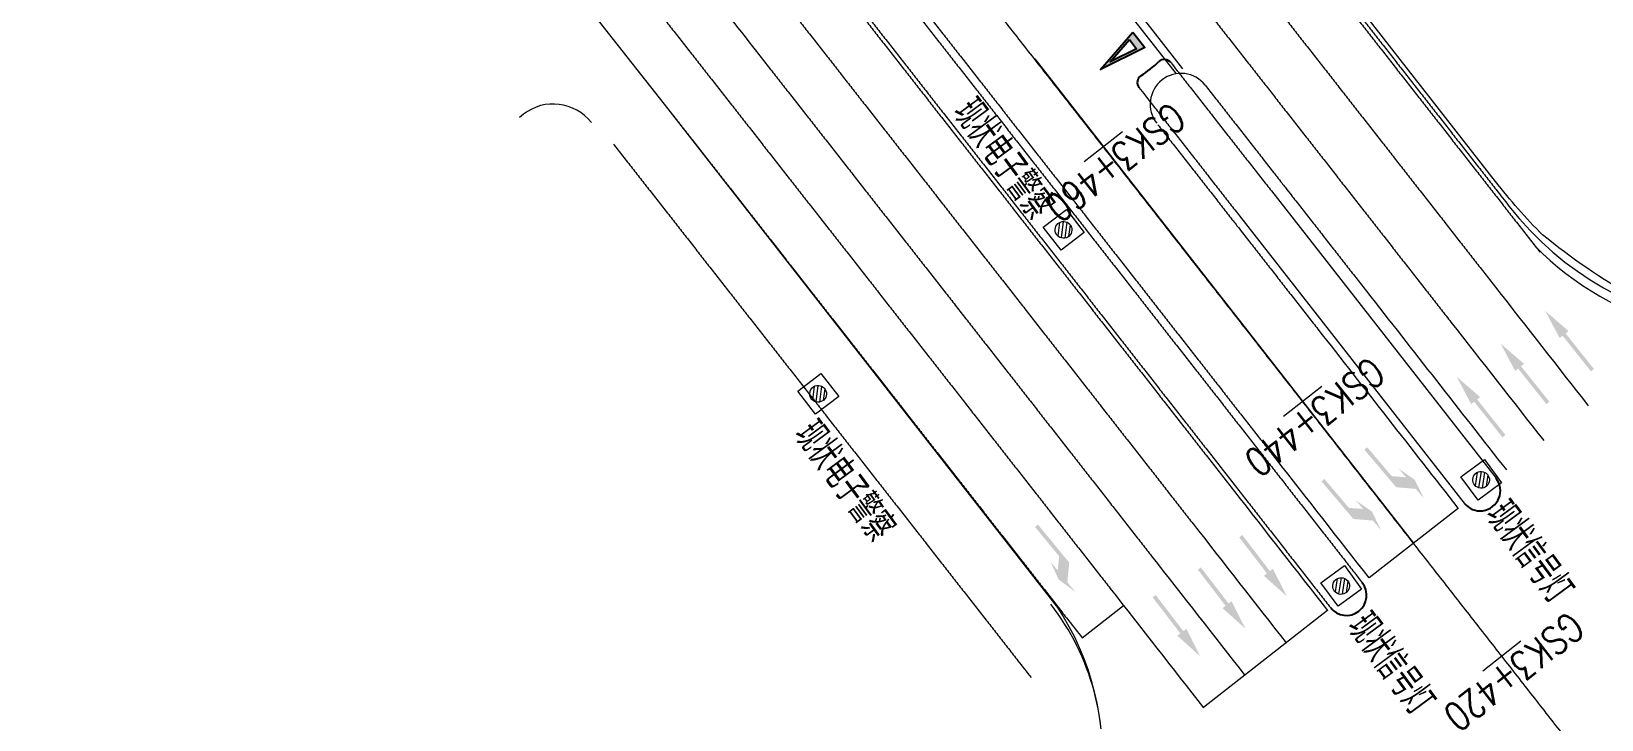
# Model space of a CAD drawing. Header units: millimetres. Extents: x 523446 to 528898, y 388189 to 392165.
# Drawn here: x 524399 to 524496.1, y 390396.5 to 390439 of the extents above; entities that cross this region are included whole.
import ezdxf
from ezdxf.enums import TextEntityAlignment as Align

# ---------------------------------------------------------------- set-up
doc = ezdxf.new("R2010")
doc.units = ezdxf.units.MM
for name, pattern in [('ACAD_ISO03W100', [30, 12, -18]), ('ACAD_ISO04W100', [30, 24, -3, 0, -3]), ('白色虚线3米', [6, 3, -3])]:
    doc.linetypes.add(name, pattern=pattern)
for name, color, linetype, lineweight in [('0-现状交通设施2018', 7, 'Continuous', 0), ('0-现状信号灯', 7, 'Continuous', 40), ('000-scy-车道标线(实)', 7, 'Continuous', 40), ('人行横道', 7, 'Continuous', 30)]:
    doc.layers.add(name, color=color, linetype=linetype, lineweight=lineweight)
for name, color, linetype in [('000-scy-护栏', 160, 'ACAD_ISO03W100'), ('000-scy-箭头', 7, 'Continuous'), ('000-scy-道路标线', 122, '白色虚线3米'), ('GSS-标注路线桩号', 7, 'Continuous'), ('MEDS道路平面中线-GSS', 7, 'Continuous'), ('侧分带与渠化岛', 3, 'Continuous'), ('车行道边线', 5, 'ACAD_ISO04W100')]:
    doc.layers.add(name, color=color, linetype=linetype)
doc.styles.add('HZTXT_S', font='TXT_S.shx', dxfattribs={"width": 0.75, "bigfont": 'HZTXT.shx'})
doc.styles.add('MEDS', font='TXT_S.SHX', dxfattribs={"width": 0.75, "bigfont": 'hztxt.shx'})

# ---------------------------------------------------------------- blocks, each defined once
blk = doc.blocks.new('减速让行线')
h = blk.add_hatch(color=4)
h.paths.add_polyline_path([(60, 0), (-60, 0), (0, -300)])
h.paths.add_polyline_path([(35.7, -45), (-35.7, -45), (0, -223.5)], flags=16)
at = {"color": 4}
for points in [[(60, 0), (-60, 0), (0, -300)], [(35.7, -45), (-35.7, -45), (0, -223.5)]]:
    blk.add_lwpolyline(points, close=True, dxfattribs=at)
blk = doc.blocks.new('7')
at = {"layer": '0-现状信号灯', "linetype": 'Continuous', "lineweight": 0, "ltscale": 0.005}
for p, q in [((525414.9, 388753.359), (525416.616, 388753.904)), ((525416.616, 388753.904), (525417.16, 388752.188)), ((525415.444, 388751.644), (525414.9, 388753.359)), ((525415.937, 388753.284), (525415.555, 388752.546)), ((525416.181, 388753.264), (525415.711, 388752.359)), ((525416.374, 388753.148), (525415.918, 388752.268)), ((525416.512, 388752.924), (525416.179, 388752.284)), ((525417.16, 388752.188), (525415.444, 388751.644))]:
    blk.add_line(p, q, dxfattribs=at)
blk.add_ellipse((525416.018, 388752.774), major_axis=(0.365, 0.365), ratio=1, start_param=3.156470216024712, end_param=9.439655523204298, dxfattribs=at)

msp = doc.modelspace()

# ---------------------------------------------------------------- hatches: boundary and pattern name
at = {"layer": '000-scy-箭头', "linetype": 'ByBlock', "lineweight": 0}
for points in [[(524494.077, 390420.489), (524493.894, 390420.343), (524495.645, 390418.142), (524495.461, 390417.996), (524493.71, 390420.197), (524493.527, 390420.051), (524492.634, 390421.737)], [(524491.321, 390418.462), (524491.137, 390418.316), (524492.888, 390416.116), (524492.705, 390415.97), (524490.954, 390418.17), (524490.77, 390418.025), (524489.878, 390419.711)], [(524488.606, 390416.407), (524488.422, 390416.261), (524490.173, 390414.06), (524489.99, 390413.914), (524488.239, 390416.115), (524488.055, 390415.969), (524487.163, 390417.655)], [(524484.563, 390411.287), (524485.134, 390410.131), (524484.628, 390410.727), (524483.417, 390410.826), (524481.446, 390413.15), (524481.625, 390413.301), (524483.141, 390411.514), (524484.022, 390411.442), (524483.567, 390411.978)], [(524481.913, 390409.325), (524482.483, 390408.169), (524481.978, 390408.765), (524480.767, 390408.864), (524478.796, 390411.188), (524478.975, 390411.339), (524480.491, 390409.552), (524481.372, 390409.48), (524480.917, 390410.016)], [(524462.537, 390405.12), (524463.572, 390404.352), (524463.076, 390404.956), (524463.194, 390406.166), (524461.259, 390408.519), (524461.078, 390408.37), (524462.566, 390406.56), (524462.48, 390405.68), (524462.034, 390406.223)], [(524475.233, 390405.354), (524475.419, 390405.496), (524473.708, 390407.728), (524473.894, 390407.871), (524475.605, 390405.639), (524475.791, 390405.781), (524476.653, 390404.079)], [(524472.673, 390403.351), (524472.859, 390403.494), (524471.148, 390405.726), (524471.334, 390405.869), (524473.045, 390403.636), (524473.231, 390403.779), (524474.093, 390402.077)], [(524469.879, 390401.64), (524470.065, 390401.782), (524468.354, 390404.014), (524468.54, 390404.157), (524470.251, 390401.925), (524470.437, 390402.067), (524471.298, 390400.365)]]:
    msp.add_hatch(color=4, dxfattribs=at).paths.add_polyline_path(points)

# ---------------------------------------------------------------- linework, layer by layer
at = {"layer": '000-scy-护栏', "linetype": 'ByBlock', "lineweight": 0, "ltscale": 0.2}
for points in [[(524376.323, 390512.886), (524438.145, 390434.52)], [(524438.145, 390434.52), (524462.52, 390403.306)]]:
    msp.add_lwpolyline(points, dxfattribs=at)
for points in [[(524503.764, 390421.061, -0.067788), (524498.102, 390422.562, -0.038016), (524492.471, 390426.429, -0.032173), (524489.563, 390429.741), (524474.532, 390448.99), (524461.266, 390472.418)], [(524462.006, 390404.05, -0.175982), (524465.186, 390393.145, -0.055574), (524464.554, 390389.882, 0.514284)]]:
    msp.add_lwpolyline(points, format="xyb", dxfattribs=at)
at = {"layer": '000-scy-车道标线(实)', "color": 4, "linetype": 'ByBlock', "lineweight": 0, "ltscale": 0.5}
for points in [[(524448.603, 390447.519, 0.000008), (524449.185, 390446.776, 0.000008), (524449.768, 390446.033, 0.000008), (524450.351, 390445.29, 0.000008), (524450.933, 390444.547, 0.000008), (524451.516, 390443.803, 0.000008), (524452.099, 390443.06, 0.000008), (524452.681, 390442.317, 0.000008), (524453.264, 390441.574, 0.000008), (524453.846, 390440.831, 0.000008), (524454.429, 390440.087, 0.000008), (524455.011, 390439.344, 0.000008), (524455.594, 390438.601, 0.000007), (524456.176, 390437.857, 0.000007), (524456.759, 390437.114, 0.000007), (524457.341, 390436.371, 0.000007), (524457.923, 390435.627, 0.000007), (524458.506, 390434.884, 0.000007), (524459.088, 390434.14, 0.000007), (524459.671, 390433.397, 0.000007), (524460.253, 390432.654, 0.000007), (524460.835, 390431.91, 0.000007), (524461.417, 390431.167, 0.000007), (524462, 390430.423, 0.000007), (524462.582, 390429.68, 0.000007), (524463.164, 390428.936, 0.000007), (524463.746, 390428.193, 0.000006), (524464.328, 390427.449, 0.000006), (524464.911, 390426.705, 0.000006), (524465.493, 390425.962, 0.000006), (524466.075, 390425.218, 0.000006), (524466.657, 390424.475, 0.000006), (524467.239, 390423.731, 0.000006), (524467.821, 390422.987, 0.000006), (524468.403, 390422.244, 0.000006), (524468.985, 390421.5, 0.000006), (524469.567, 390420.756, 0.000006), (524470.149, 390420.013, 0.000006), (524470.731, 390419.269, 0.000006), (524471.313, 390418.525, 0.000006), (524471.895, 390417.781, 0.000005), (524472.477, 390417.038, 0.000005), (524473.059, 390416.294, 0.000005), (524473.641, 390415.55, 0.000005), (524474.223, 390414.806, 0.000005), (524474.805, 390414.062, 0.000005), (524475.386, 390413.319, 0.000005), (524475.968, 390412.575, 0.000001), (524476.108, 390412.396, 0.000001)], [(524448.603, 390447.519, 0.000008), (524449.185, 390446.776, 0.000008), (524449.768, 390446.033, 0.000008), (524450.351, 390445.29, 0.000008), (524450.933, 390444.547, 0.000008), (524451.516, 390443.803, 0.000008), (524452.099, 390443.06, 0.000008), (524452.681, 390442.317, 0.000008), (524453.264, 390441.574, 0.000008), (524453.846, 390440.831, 0.000008), (524454.429, 390440.087, 0.000008), (524455.011, 390439.344, 0.000008), (524455.594, 390438.601, 0.000007), (524456.176, 390437.857, 0.000007), (524456.759, 390437.114, 0.000007), (524457.341, 390436.371, 0.000007), (524457.923, 390435.627, 0.000007), (524458.506, 390434.884, 0.000007), (524459.088, 390434.14, 0.000007), (524459.671, 390433.397, 0.000007), (524460.253, 390432.654, 0.000007), (524460.835, 390431.91, 0.000007), (524461.417, 390431.167, 0.000007), (524462, 390430.423, 0.000007), (524462.582, 390429.68, 0.000007), (524463.164, 390428.936, 0.000007), (524463.746, 390428.193, 0.000006), (524464.328, 390427.449, 0.000006), (524464.911, 390426.705, 0.000006), (524465.493, 390425.962, 0.000006), (524466.075, 390425.218, 0.000006), (524466.657, 390424.475, 0.000006), (524467.239, 390423.731, 0.000006), (524467.821, 390422.987, 0.000006), (524468.403, 390422.244, 0.000006), (524468.985, 390421.5, 0.000006), (524469.567, 390420.756, 0.000006), (524470.149, 390420.013, 0.000006), (524470.731, 390419.269, 0.000006), (524471.313, 390418.525, 0.000006), (524471.895, 390417.781, 0.000005), (524472.477, 390417.038, 0.000005), (524473.059, 390416.294, 0.000005), (524473.641, 390415.55, 0.000005), (524474.223, 390414.806, 0.000005), (524474.805, 390414.062, 0.000005), (524475.386, 390413.319, 0.000005), (524475.968, 390412.575, 0.000049), (524481.728, 390405.213)], [(524474.022, 390448.724, 0.000003), (524474.257, 390448.424, 0.000007), (524474.84, 390447.68, 0.000007), (524475.423, 390446.937, 0.000007), (524476.006, 390446.193, 0.000007), (524476.588, 390445.449, 0.000007), (524477.171, 390444.705, 0.000007), (524477.753, 390443.961, 0.000007), (524478.336, 390443.217, 0.000007), (524478.919, 390442.473, 0.000007), (524479.501, 390441.729, 0.000007), (524480.084, 390440.985, 0.000006), (524480.666, 390440.241, 0.000006), (524481.249, 390439.497, 0.000006), (524481.831, 390438.753, 0.000006), (524482.414, 390438.009, 0.000006), (524482.996, 390437.265, 0.000006), (524483.578, 390436.521, 0.000006), (524484.161, 390435.777, 0.000006), (524484.743, 390435.033, 0.000006), (524485.326, 390434.289, 0.000006), (524485.908, 390433.545, 0.000006), (524486.49, 390432.801, 0.000006), (524487.072, 390432.057, 0.000006), (524487.655, 390431.313, 0.000006), (524488.237, 390430.568, 0.000005), (524488.819, 390429.824, 0.000005), (524489.401, 390429.08, 0.000005), (524489.983, 390428.336, 0.000005), (524490.566, 390427.592, 0.000005), (524491.148, 390426.848, 0.000005), (524491.73, 390426.104, 0.000005), (524492.312, 390425.359)], [(524442.689, 390444.529, 0.000051), (524446.401, 390439.793, 0.000008), (524446.983, 390439.05, 0.000008), (524447.566, 390438.307, 0.000008), (524448.148, 390437.564, 0.000008), (524448.73, 390436.821, 0.000008), (524449.313, 390436.078, 0.000008), (524449.895, 390435.335, 0.000008), (524450.478, 390434.591, 0.000007), (524451.06, 390433.848, 0.000007), (524451.642, 390433.105, 0.000007), (524452.225, 390432.362, 0.000007), (524452.807, 390431.619, 0.000007), (524453.389, 390430.875, 0.000007), (524453.971, 390430.132, 0.000007), (524454.554, 390429.389, 0.000007), (524455.136, 390428.645, 0.000007), (524455.718, 390427.902, 0.000007), (524456.3, 390427.159, 0.000007), (524456.882, 390426.415, 0.000007), (524457.464, 390425.672, 0.000007), (524458.046, 390424.929, 0.000007), (524458.628, 390424.185, 0.000006), (524459.211, 390423.442, 0.000006), (524459.793, 390422.698, 0.000006), (524460.375, 390421.955, 0.000006), (524460.957, 390421.212, 0.000006), (524461.539, 390420.468, 0.000006), (524462.121, 390419.725, 0.000006), (524462.703, 390418.981, 0.000006), (524463.285, 390418.237, 0.000006), (524463.866, 390417.494, 0.000006), (524464.448, 390416.75, 0.000006), (524465.03, 390416.007, 0.000006), (524465.612, 390415.263, 0.000006), (524466.194, 390414.52, 0.000006), (524466.776, 390413.776, 0.000005), (524467.358, 390413.032, 0.000005), (524467.94, 390412.289, 0.000005), (524468.521, 390411.545, 0.000005), (524469.103, 390410.801, 0.000005), (524469.685, 390410.057, 0.000005), (524470.267, 390409.314, 0.000005), (524470.849, 390408.57, 0.000049), (524476.617, 390401.196)], [(524440.128, 390442.527, 0.000051), (524443.843, 390437.788, 0.000008), (524444.425, 390437.045, 0.000008), (524445.008, 390436.302, 0.000008), (524445.59, 390435.559, 0.000008), (524446.173, 390434.816, 0.000008), (524446.755, 390434.073, 0.000008), (524447.337, 390433.33, 0.000008), (524447.92, 390432.587, 0.000007), (524448.502, 390431.844, 0.000007), (524449.084, 390431.101, 0.000007), (524449.666, 390430.357, 0.000007), (524450.248, 390429.614, 0.000007), (524450.831, 390428.871, 0.000007), (524451.413, 390428.128, 0.000007), (524451.995, 390427.385, 0.000007), (524452.577, 390426.641, 0.000007), (524453.159, 390425.898, 0.000007), (524453.741, 390425.155, 0.000007), (524454.323, 390424.412, 0.000007), (524454.906, 390423.668, 0.000007), (524455.488, 390422.925, 0.000007), (524456.07, 390422.182, 0.000006), (524456.652, 390421.438, 0.000006), (524457.234, 390420.695, 0.000006), (524457.816, 390419.952, 0.000006), (524458.398, 390419.208, 0.000006), (524458.98, 390418.465, 0.000006), (524459.561, 390417.721, 0.000006), (524460.143, 390416.978, 0.000006), (524460.725, 390416.234, 0.000006), (524461.307, 390415.491, 0.000006), (524461.889, 390414.747, 0.000006), (524462.471, 390414.004, 0.000006), (524463.053, 390413.26, 0.000006), (524463.635, 390412.517, 0.000006), (524464.216, 390411.773, 0.000005), (524464.798, 390411.029, 0.000005), (524465.38, 390410.286, 0.000005), (524465.962, 390409.542, 0.000005), (524466.543, 390408.799, 0.000005), (524467.125, 390408.055, 0.000005), (524467.707, 390407.311, 0.000005), (524468.289, 390406.568, 0.000049), (524474.062, 390399.188)], [(524448.043, 390442.965, 0.000005), (524448.376, 390442.541, 0.000008), (524448.958, 390441.798, 0.000008), (524449.541, 390441.055, 0.000008), (524450.123, 390440.312, 0.000008), (524450.706, 390439.569, 0.000008), (524451.288, 390438.826, 0.000008), (524451.871, 390438.082, 0.000008), (524452.453, 390437.339, 0.000008), (524453.036, 390436.596, 0.000007), (524453.618, 390435.853, 0.000007), (524454.2, 390435.11, 0.000007), (524454.783, 390434.366, 0.000007), (524455.365, 390433.623, 0.000007), (524455.947, 390432.88, 0.000007), (524456.53, 390432.136, 0.000007), (524457.112, 390431.393, 0.000007), (524457.694, 390430.65, 0.000007), (524458.276, 390429.906, 0.000007), (524458.859, 390429.163, 0.000007), (524459.441, 390428.419, 0.000007), (524460.023, 390427.676, 0.000007), (524460.605, 390426.932, 0.000007), (524461.187, 390426.189, 0.000006), (524461.769, 390425.445, 0.000006), (524462.352, 390424.702, 0.000006), (524462.934, 390423.958, 0.000006), (524463.516, 390423.215, 0.000006), (524464.098, 390422.471, 0.000006), (524464.68, 390421.728, 0.000006), (524465.262, 390420.984, 0.000006), (524465.844, 390420.241, 0.000006), (524466.426, 390419.497, 0.000006), (524467.008, 390418.753, 0.000006), (524467.59, 390418.01, 0.000006), (524468.172, 390417.266, 0.000006), (524468.754, 390416.522, 0.000006), (524469.335, 390415.779, 0.000005), (524469.917, 390415.035, 0.000005), (524470.499, 390414.291, 0.000005), (524471.081, 390413.547, 0.000005), (524471.663, 390412.804, 0.000005), (524472.245, 390412.06, 0.000005), (524472.827, 390411.316, 0.000005), (524473.408, 390410.572, 0.000049), (524479.172, 390403.205)], [(524437.567, 390440.524, 0.000003), (524437.791, 390440.239, 0.000008), (524438.373, 390439.496, 0.000008), (524438.956, 390438.754, 0.000008), (524439.538, 390438.011, 0.000008), (524440.121, 390437.268, 0.000008), (524440.703, 390436.525)], [(524440.703, 390436.525, 0.000008), (524441.285, 390435.783, 0.000008), (524441.868, 390435.04, 0.000008), (524442.45, 390434.297, 0.000008), (524443.032, 390433.554, 0.000008), (524443.615, 390432.811, 0.000008), (524444.197, 390432.068, 0.000008), (524444.779, 390431.325, 0.000008), (524445.361, 390430.582, 0.000007), (524445.944, 390429.839, 0.000007), (524446.526, 390429.096, 0.000007), (524447.108, 390428.353, 0.000007), (524447.69, 390427.61, 0.000007), (524448.272, 390426.867, 0.000007), (524448.854, 390426.124, 0.000007), (524449.437, 390425.381, 0.000007), (524450.019, 390424.637, 0.000007), (524450.601, 390423.894, 0.000007), (524451.183, 390423.151, 0.000007), (524451.765, 390422.408, 0.000007), (524452.347, 390421.665, 0.000007), (524452.929, 390420.921, 0.000007), (524453.511, 390420.178, 0.000006), (524454.093, 390419.435, 0.000006), (524454.675, 390418.691, 0.000006), (524455.257, 390417.948, 0.000006), (524455.838, 390417.205, 0.000006), (524456.42, 390416.461, 0.000006), (524457.002, 390415.718, 0.000006), (524457.584, 390414.975, 0.000006), (524458.166, 390414.231, 0.000006), (524458.748, 390413.488, 0.000006), (524459.33, 390412.744, 0.000006), (524459.911, 390412.001, 0.000006), (524460.493, 390411.257, 0.000006), (524461.075, 390410.514, 0.000006), (524461.657, 390409.77, 0.000005), (524462.239, 390409.027, 0.000005), (524462.82, 390408.283, 0.000005), (524463.402, 390407.54, 0.000005), (524463.984, 390406.796, 0.000005), (524464.565, 390406.052, 0.000005), (524465.147, 390405.309, 0.000005), (524465.729, 390404.565, 0.000049), (524471.507, 390397.18)], [(524471.608, 390435.692), (524471.678, 390435.603, 0.000007), (524472.26, 390434.859, 0.000006), (524472.842, 390434.115, 0.000006), (524473.425, 390433.371, 0.000006), (524474.007, 390432.628, 0.000006), (524474.589, 390431.884, 0.000006), (524475.172, 390431.14, 0.000006), (524475.754, 390430.396, 0.000006), (524476.336, 390429.652, 0.000002), (524476.56, 390429.366)], [(524438.145, 390434.52, 0.000008), (524438.728, 390433.777, 0.000008), (524439.31, 390433.035, 0.000008), (524439.892, 390432.292, 0.000008), (524440.475, 390431.549, 0.000008), (524441.057, 390430.806, 0.000008), (524441.639, 390430.063, 0.000008), (524442.221, 390429.32, 0.000008), (524442.803, 390428.577, 0.000007), (524443.385, 390427.834, 0.000007), (524443.968, 390427.091, 0.000007), (524444.55, 390426.349, 0.000007), (524445.132, 390425.606, 0.000007), (524445.714, 390424.862, 0.000007), (524446.296, 390424.119, 0.000007), (524446.878, 390423.376, 0.000007), (524447.46, 390422.633, 0.000007), (524448.042, 390421.89, 0.000007), (524448.624, 390421.147, 0.000007), (524449.206, 390420.404, 0.000007), (524449.788, 390419.661, 0.000007), (524450.37, 390418.918, 0.000007), (524450.952, 390418.174, 0.000006), (524451.534, 390417.431, 0.000006), (524452.116, 390416.688, 0.000006), (524452.698, 390415.945, 0.000006), (524453.279, 390415.201, 0.000006), (524453.861, 390414.458, 0.000006), (524454.443, 390413.715, 0.000006), (524455.025, 390412.971, 0.000006), (524455.607, 390412.228, 0.000006), (524456.188, 390411.485, 0.000006), (524456.77, 390410.741, 0.000006), (524457.352, 390409.998, 0.000006), (524457.934, 390409.254, 0.000006), (524458.516, 390408.511, 0.000006), (524459.097, 390407.768, 0.000005), (524459.679, 390407.024, 0.000005), (524460.261, 390406.281, 0.000005), (524460.842, 390405.537, 0.000005), (524461.424, 390404.793, 0.000005), (524462.006, 390404.05, 0.000005), (524462.587, 390403.306, 0.000005), (524463.169, 390402.563, 0.000007), (524463.986, 390401.519)], [(524468.675, 390433.252, 0.000007), (524469.258, 390432.508, 0.000006), (524469.84, 390431.764, 0.000006), (524470.422, 390431.021, 0.000006), (524471.004, 390430.277, 0.000006), (524471.587, 390429.533, 0.000006), (524472.169, 390428.79, 0.000006), (524472.751, 390428.046, 0.000006), (524473.333, 390427.302, 0.000002), (524473.566, 390427.005)], [(524434.997, 390432.052, 0.000008), (524435.58, 390431.309, 0.000008), (524436.162, 390430.567, 0.000008), (524436.744, 390429.824, 0.000008), (524437.326, 390429.081, 0.000008), (524437.909, 390428.338, 0.000008), (524438.491, 390427.596, 0.000008), (524439.073, 390426.853, 0.000008), (524439.655, 390426.11, 0.000007), (524440.237, 390425.367, 0.000007), (524440.819, 390424.624, 0.000007), (524441.401, 390423.882, 0.000007), (524441.983, 390423.139, 0.000007), (524442.565, 390422.396, 0.000007), (524443.147, 390421.653, 0.000007), (524443.729, 390420.91, 0.000007), (524444.311, 390420.167, 0.000007), (524444.893, 390419.424, 0.000007), (524445.475, 390418.681, 0.000007), (524446.057, 390417.938, 0.000007), (524446.639, 390417.195, 0.000007), (524447.221, 390416.451, 0.000007), (524447.802, 390415.708, 0.000006), (524448.384, 390414.965, 0.000006), (524448.966, 390414.222, 0.000006), (524449.548, 390413.479, 0.000006), (524450.13, 390412.736, 0.000006), (524450.712, 390411.992, 0.000006), (524451.293, 390411.249, 0.000006), (524451.875, 390410.506, 0.000006), (524452.457, 390409.763, 0.000006), (524453.039, 390409.019, 0.000006), (524453.62, 390408.276, 0.000006), (524454.202, 390407.533, 0.000006), (524454.784, 390406.789, 0.000006), (524455.365, 390406.046, 0.000006), (524455.947, 390405.303, 0.000005), (524456.529, 390404.559, 0.000005), (524457.11, 390403.816, 0.000005), (524457.692, 390403.072, 0.000005), (524458.274, 390402.329, 0.000005), (524458.855, 390401.585, 0.000005), (524459.437, 390400.842, 0.000005), (524460.018, 390400.098, 0.000007), (524460.835, 390399.054, 0.000007)], [(524476.56, 390429.366, 0.000004), (524476.918, 390428.908, 0.000006), (524477.5, 390428.165, 0.000006), (524478.083, 390427.421, 0.000006), (524478.665, 390426.677, 0.000006), (524479.247, 390425.933, 0.000006), (524479.829, 390425.189, 0.000006), (524480.411, 390424.445, 0.000005), (524480.993, 390423.701, 0.000005), (524481.575, 390422.957, 0.00008), (524490.232, 390411.895, 0.00008)], [(524473.566, 390427.005, 0.000004), (524473.915, 390426.558, 0.000006), (524474.498, 390425.814, 0.000006), (524475.08, 390425.071, 0.000006), (524475.662, 390424.327, 0.000006), (524476.244, 390423.583, 0.000006), (524476.826, 390422.839, 0.000006), (524477.408, 390422.095, 0.000005), (524477.99, 390421.351, 0.000005), (524478.572, 390420.607, 0.000079), (524487.233, 390409.54)], [(524492.021, 390425.731, 0.133623), (524500.667, 390420.703, 1.161005)]]:
    msp.add_lwpolyline(points, format="xyb", dxfattribs=at)
at = {"layer": '000-scy-车道标线(实)', "color": 7, "linetype": 'ByBlock', "lineweight": 0}
msp.add_lwpolyline([(524428.767, 390446.447), (524438.145, 390434.52)], dxfattribs=at)
at = {"layer": '000-scy-车道标线(实)', "color": 4, "linetype": 'ByBlock', "lineweight": 0, "ltscale": 0.5}
msp.add_lwpolyline([(524461.064, 390437.317), (524484.478, 390407.375)], dxfattribs=at)
msp.add_arc((524470.107, 390434.517), 1.907, 38.06214, 218.06214, dxfattribs=at)
at = {"layer": '000-scy-道路标线', "linetype": 'ByBlock', "lineweight": 0, "flags": 128}
for points in [[(524469.171, 390449.241, 0.000007), (524469.754, 390448.497, 0.000007), (524470.337, 390447.753, 0.000007), (524470.92, 390447.01, 0.000007), (524471.502, 390446.266, 0.000007), (524472.085, 390445.522, 0.000007), (524472.668, 390444.778, 0.000007), (524473.25, 390444.034, 0.000007), (524473.833, 390443.291, 0.000007), (524474.415, 390442.547, 0.000007), (524474.998, 390441.803, 0.000007), (524475.581, 390441.059, 0.000007), (524476.163, 390440.315, 0.000007), (524476.746, 390439.571, 0.000007), (524477.328, 390438.827, 0.000006), (524477.91, 390438.083, 0.000006), (524478.493, 390437.34, 0.000006), (524479.075, 390436.596, 0.000006), (524479.658, 390435.852, 0.000006), (524480.24, 390435.108, 0.000006), (524480.822, 390434.364, 0.000006), (524481.405, 390433.62, 0.000006), (524481.987, 390432.876, 0.000006), (524482.569, 390432.132, 0.000006), (524483.152, 390431.388, 0.000006), (524483.734, 390430.644, 0.000006), (524484.316, 390429.9, 0.000006), (524484.898, 390429.156, 0.000006), (524485.48, 390428.412, 0.000005), (524486.063, 390427.668, 0.000005), (524486.645, 390426.923, 0.000005), (524487.227, 390426.179, 0.000005), (524487.809, 390425.435, 0.000005), (524488.391, 390424.691, 0.000005), (524488.973, 390423.947, 0.000005), (524489.555, 390423.203, 0.000048), (524495.29, 390415.872)], [(524465.251, 390448.569, 0.000008), (524465.834, 390447.826, 0.000008), (524466.416, 390447.082, 0.000007), (524466.999, 390446.338, 0.000007), (524467.582, 390445.595, 0.000007), (524468.165, 390444.851, 0.000007), (524468.747, 390444.107, 0.000007), (524469.33, 390443.364, 0.000007), (524469.912, 390442.62, 0.000007), (524470.495, 390441.876, 0.000007), (524471.077, 390441.132, 0.000007), (524471.66, 390440.389, 0.000007), (524472.243, 390439.645, 0.000007), (524472.825, 390438.901, 0.000007), (524473.407, 390438.157, 0.000007), (524473.99, 390437.413, 0.000007), (524474.572, 390436.67, 0.000006), (524475.155, 390435.926, 0.000006), (524475.737, 390435.182, 0.000006), (524476.319, 390434.438, 0.000006), (524476.902, 390433.694, 0.000006), (524477.484, 390432.95, 0.000006), (524478.066, 390432.206, 0.000006), (524478.649, 390431.462, 0.000006), (524479.231, 390430.719, 0.000006), (524479.813, 390429.975, 0.000006), (524480.395, 390429.231, 0.000006), (524480.978, 390428.487, 0.000006), (524481.56, 390427.743, 0.000006), (524482.142, 390426.999, 0.000006), (524482.724, 390426.255, 0.000005), (524483.306, 390425.511, 0.000005), (524483.888, 390424.767, 0.000005), (524484.47, 390424.023, 0.000005), (524485.052, 390423.279, 0.000005), (524485.634, 390422.535, 0.000005), (524486.216, 390421.791, 0.000005), (524486.798, 390421.047, 0.000049), (524492.538, 390413.71)], [(524440.575, 390447.222, 0.000004), (524440.836, 390446.889, 0.000004)]]:
    msp.add_lwpolyline(points, format="xyb", dxfattribs=at)
at = {"layer": '000-scy-道路标线', "color": 4, "linetype": 'ByBlock', "lineweight": 0, "ltscale": 0.05, "flags": 128}
for points in [[(524465.755, 390441.596), (524469.813, 390436.4)], [(524466.149, 390441.904), (524470.207, 390436.708)]]:
    msp.add_lwpolyline(points, dxfattribs=at)
at = {"layer": 'GSS-标注路线桩号', "color": 7, "linetype": 'ByBlock', "lineweight": 0}
for p, q in [((524466.487, 390432.802), (524464.125, 390430.953)), ((524478.814, 390417.052), (524476.451, 390415.204)), ((524491.134, 390401.296), (524488.771, 390399.449))]:
    msp.add_line(p, q, dxfattribs=at)
at = {"layer": 'MEDS道路平面中线-GSS', "color": 6, "linetype": 'ByBlock', "lineweight": 0}
msp.add_lwpolyline([(524512.562, 390371.436, 0.000001), (524511.611, 390372.654, 0.000001), (524510.659, 390373.872, 0.000002), (524509.708, 390375.089, 0.000002), (524508.757, 390376.307, 0.000002), (524507.805, 390377.525, 0.000002), (524506.854, 390378.743, 0.000002), (524505.902, 390379.961, 0.000003), (524504.951, 390381.179, 0.000003), (524503.999, 390382.397, 0.000003), (524503.048, 390383.615, 0.000003), (524502.096, 390384.832, 0.000003), (524501.145, 390386.05, 0.000004), (524500.193, 390387.268, 0.000004), (524499.242, 390388.486, 0.000004), (524498.29, 390389.704, 0.000004), (524497.339, 390390.921, 0.000004), (524496.387, 390392.139, 0.000004), (524495.436, 390393.357, 0.000005), (524494.484, 390394.575, 0.000005), (524493.532, 390395.792, 0.000005), (524492.581, 390397.01, 0.000005), (524491.629, 390398.228, 0.000005), (524490.677, 390399.445, 0.000006), (524489.725, 390400.663, 0.000006), (524488.774, 390401.88, 0.000006), (524487.822, 390403.098, 0.000006), (524486.87, 390404.316, 0.000006), (524485.918, 390405.533, 0.000007), (524484.966, 390406.751, 0.000007), (524484.014, 390407.968, 0.000007), (524483.062, 390409.185, 0.000007), (524482.11, 390410.403, 0.000007), (524481.158, 390411.62, 0.000008), (524480.206, 390412.838, 0.000008), (524479.254, 390414.055, 0.000008), (524478.302, 390415.272, 0.000008), (524477.35, 390416.49, 0.000008), (524476.397, 390417.707, 0.000009), (524475.445, 390418.924, 0.000009), (524474.493, 390420.141, 0.000009), (524473.54, 390421.358, 0.000009), (524472.588, 390422.575, 0.000009), (524471.636, 390423.792, 0.00001), (524470.683, 390425.009, 0.00001), (524469.73, 390426.226, 0.00001), (524468.778, 390427.443, 0.00001), (524467.825, 390428.66, 0.00001), (524466.872, 390429.877, 0.000011), (524465.92, 390431.094, 0.000011), (524464.967, 390432.311, 0.000011), (524464.014, 390433.528, 0.000011), (524463.061, 390434.744, 0.000011), (524462.108, 390435.961, 0.000012), (524461.155, 390437.178, 0.000012), (524460.202, 390438.394, 0.000012), (524459.249, 390439.611, 0.000012), (524458.296, 390440.827, 0.000012), (524457.342, 390442.044, 0.000012), (524456.389, 390443.26, 0.000013), (524455.436, 390444.476, 0.000013), (524454.482, 390445.693, 0.000013), (524453.529, 390446.909, 0.000013), (524452.575, 390448.125, 0.000013)], format="xyb", dxfattribs=at)
at = {"layer": '人行横道', "color": 4, "linetype": 'ByBlock', "lineweight": 0}
for points in [[(524487.261, 390409.529), (524481.746, 390405.218)], [(524463.986, 390401.519), (524466.545, 390403.521)], [(524479.186, 390403.216), (524471.492, 390397.199)]]:
    msp.add_lwpolyline(points, dxfattribs=at)
at = {"layer": '侧分带与渠化岛', "color": 3, "linetype": 'Continuous', "lineweight": 0, "flags": 128}
for points in [[(524444.494, 390447.897, 0.000009), (524445.077, 390447.154, 0.000008), (524445.659, 390446.411, 0.000008), (524446.242, 390445.668, 0.000008), (524446.825, 390444.925, 0.000008), (524447.407, 390444.182, 0.000008), (524447.99, 390443.439, 0.000008), (524448.573, 390442.696, 0.000008), (524449.155, 390441.952, 0.000008), (524449.738, 390441.209, 0.000008), (524450.32, 390440.466, 0.000008), (524450.903, 390439.723, 0.000008), (524451.485, 390438.98, 0.000008), (524452.068, 390438.237, 0.000008), (524452.65, 390437.493, 0.000008), (524453.232, 390436.75, 0.000007), (524453.815, 390436.007, 0.000007), (524454.397, 390435.264, 0.000007), (524454.98, 390434.52, 0.000007), (524455.562, 390433.777, 0.000007), (524456.144, 390433.034, 0.000007), (524456.727, 390432.29, 0.000007), (524457.309, 390431.547, 0.000007), (524457.891, 390430.804, 0.000007), (524458.473, 390430.06, 0.000007), (524459.056, 390429.317, 0.000007), (524459.638, 390428.573, 0.000007), (524460.22, 390427.83, 0.000007), (524460.802, 390427.087, 0.000007), (524461.384, 390426.343, 0.000006), (524461.966, 390425.6, 0.000006), (524462.548, 390424.856, 0.000006), (524463.131, 390424.113, 0.000006), (524463.713, 390423.369, 0.000006), (524464.295, 390422.625, 0.000006), (524464.877, 390421.882, 0.000006), (524465.459, 390421.138, 0.000006), (524466.041, 390420.395, 0.000006), (524466.623, 390419.651, 0.000006), (524467.205, 390418.907, 0.000006), (524467.787, 390418.164, 0.000006), (524468.369, 390417.42, 0.000006), (524468.95, 390416.676, 0.000006), (524469.532, 390415.933, 0.000005), (524470.114, 390415.189, 0.000005), (524470.696, 390414.445, 0.000005), (524471.278, 390413.702, 0.000005), (524471.86, 390412.958, 0.000005), (524472.442, 390412.214, 0.000005), (524473.024, 390411.47, 0.000005), (524473.605, 390410.726, 0.000005), (524474.187, 390409.983, 0.000005), (524474.769, 390409.239, 0.000005), (524475.351, 390408.495, 0.000005), (524475.932, 390407.751, 0.000005), (524476.514, 390407.007, 0.000005), (524477.096, 390406.263, 0.000004), (524477.678, 390405.52, 0.000004), (524478.259, 390404.776, 0.000004), (524478.841, 390404.032, 0.000004), (524479.423, 390403.288)], [(524447.626, 390447.954, 0.000008), (524448.209, 390447.21, 0.000008), (524448.792, 390446.467, 0.000008), (524449.375, 390445.724, 0.000008), (524449.957, 390444.981, 0.000008), (524450.54, 390444.238, 0.000008), (524451.123, 390443.495, 0.000008), (524451.705, 390442.752, 0.000008), (524452.288, 390442.009, 0.000008), (524452.87, 390441.265, 0.000008), (524453.453, 390440.522, 0.000008), (524454.035, 390439.779, 0.000008), (524454.618, 390439.036, 0.000008), (524455.2, 390438.292, 0.000007), (524455.783, 390437.549, 0.000007), (524456.365, 390436.806, 0.000007), (524456.948, 390436.062, 0.000007), (524457.53, 390435.319, 0.000007), (524458.112, 390434.576, 0.000007), (524458.695, 390433.832, 0.000007), (524459.277, 390433.089, 0.000007), (524459.859, 390432.345, 0.000007), (524460.441, 390431.602, 0.000007), (524461.024, 390430.858, 0.000007), (524461.606, 390430.115, 0.000007), (524462.188, 390429.371, 0.000007), (524462.77, 390428.628, 0.000007), (524463.353, 390427.884, 0.000006), (524463.935, 390427.141, 0.000006), (524464.517, 390426.397, 0.000006), (524465.099, 390425.654, 0.000006), (524465.681, 390424.91, 0.000006), (524466.263, 390424.166, 0.000006), (524466.845, 390423.423, 0.000006), (524467.427, 390422.679, 0.000006), (524468.009, 390421.936, 0.000006), (524468.591, 390421.192, 0.000006), (524469.173, 390420.448, 0.000006), (524469.755, 390419.704, 0.000006), (524470.337, 390418.961, 0.000006), (524470.919, 390418.217, 0.000006), (524471.501, 390417.473, 0.000005), (524472.083, 390416.73, 0.000005), (524472.665, 390415.986, 0.000005), (524473.247, 390415.242, 0.000005), (524473.829, 390414.498, 0.000005), (524474.411, 390413.754, 0.000005), (524474.993, 390413.011, 0.000005), (524475.574, 390412.267, 0.000005), (524476.156, 390411.523, 0.000005), (524476.738, 390410.779, 0.000005), (524477.32, 390410.035, 0.000005), (524477.902, 390409.291, 0.000005), (524478.483, 390408.547, 0.000005), (524479.065, 390407.803, 0.000004), (524479.647, 390407.06, 0.000004), (524480.229, 390406.316, 0.000004), (524480.81, 390405.572, 0.000004), (524481.321, 390404.919)], [(524469.478, 390437.093, -0.000001), (524469.873, 390436.589, -0.000002), (524470.455, 390435.845, -0.000002), (524471.037, 390435.101, -0.000002), (524471.62, 390434.358, -0.000002), (524472.202, 390433.614, -0.000002), (524472.784, 390432.87, -0.000002), (524473.367, 390432.126, -0.000002), (524473.949, 390431.382, -0.000002), (524474.531, 390430.639, -0.000002), (524475.113, 390429.895, -0.000002), (524475.696, 390429.151), (524489.597, 390411.39)], [(524467.507, 390435.555, -0.000001), (524467.904, 390435.047, -0.000002), (524468.487, 390434.304, -0.000002), (524469.069, 390433.56, -0.000002), (524469.651, 390432.816, -0.000002), (524470.234, 390432.073, -0.000002), (524470.816, 390431.329, -0.000002), (524471.398, 390430.585, -0.000002), (524471.98, 390429.841, -0.000002), (524472.563, 390429.098, -0.000002), (524473.145, 390428.354, -0.000002), (524473.727, 390427.61), (524487.627, 390409.85)]]:
    msp.add_lwpolyline(points, format="xyb", dxfattribs=at)
at = {"layer": '侧分带与渠化岛', "color": 3, "linetype": 'Continuous', "lineweight": -3}
for centre, radius, start, end in [((524463.134, 390443.2), 8.25, 303.01296, 312.84716), ((524469.084, 390436.785), 0.5, 37.93006, 132.84716), ((524467.901, 390435.863), 0.5, 123.01272, 218.03775), ((524488.61, 390410.614), 1.25, 217.87317, 38.17332), ((524480.336, 390404.149), 1.25, 218.02012, 38.02012)]:
    msp.add_arc(centre, radius, start, end, dxfattribs=at)
at = {"layer": '车行道边线', "color": 5, "linetype": 'Continuous', "lineweight": 0, "flags": 128}
msp.add_lwpolyline([(524422.759, 390446.436, 0.00001), (524423.341, 390445.694, 0.000009), (524423.924, 390444.952, 0.000009), (524424.507, 390444.21, 0.000009), (524425.089, 390443.468, 0.000009), (524425.672, 390442.726, 0.000009), (524426.254, 390441.983, 0.000009), (524426.837, 390441.241, 0.000006), (524427.207, 390440.769, 0.000006)], format="xyb", dxfattribs=at)
at = {"layer": '车行道边线', "color": 5, "linetype": 'Continuous', "lineweight": 0}
for points in [[(524474.231, 390448.864, 0.000003), (524474.454, 390448.579, 0.000007), (524475.037, 390447.835, 0.000007), (524475.62, 390447.091, 0.000007), (524476.202, 390446.347, 0.000007), (524476.785, 390445.603, 0.000007), (524477.368, 390444.859, 0.000007), (524477.95, 390444.115, 0.000007), (524478.533, 390443.371, 0.000007), (524479.115, 390442.627, 0.000007), (524479.698, 390441.883, 0.000007), (524480.281, 390441.139, 0.000006), (524480.863, 390440.395, 0.000006), (524481.446, 390439.651, 0.000006), (524482.028, 390438.907, 0.000006), (524482.61, 390438.163, 0.000006), (524483.193, 390437.419, 0.000006), (524483.775, 390436.675, 0.000006), (524484.358, 390435.931, 0.000006), (524484.94, 390435.187, 0.000006), (524485.522, 390434.443, 0.000006), (524486.105, 390433.699, 0.000006), (524486.687, 390432.955, 0.000006), (524487.269, 390432.211, 0.000006), (524487.852, 390431.467, 0.000006), (524488.434, 390430.722, 0.000005), (524489.016, 390429.978, 0.000005), (524489.598, 390429.234, 0.000005), (524490.392, 390428.219)], [(524433.636, 390433.383, 0.413352), (524429.431, 390433.899)], [(524490.392, 390428.219, 0.401878), (524517.791, 390424.283)], [(524458.976, 390382.158, 0.426464), (524462.049, 390403.589)]]:
    msp.add_lwpolyline(points, format="xyb", dxfattribs=at)
msp.add_lwpolyline([(524429.431, 390433.899), (524429.184, 390433.706)], dxfattribs=at)

# ---------------------------------------------------------------- block references
at = {"layer": '0-现状交通设施2018', "color": 6, "linetype": 'ByBlock', "lineweight": 0}
for p, rotation in [((163606.984, -154526.245), 19.99079256111317), ((163591.808, -154536.387), 19.99079256111317), ((152037.577, -146683.584), 18.76287534372404), ((152028.919, -146690.152), 18.76287534372404)]:
    msp.add_blockref('7', p, dxfattribs=dict(at, rotation=rotation))
at = {"layer": '000-scy-箭头', "color": 4, "linetype": 'ByBlock', "lineweight": 0, "xscale": -0.009999999961275331, "yscale": 0.009999999964236395, "zscale": 0.009999999999990905, "rotation": 307.991054570088}
msp.add_blockref('减速让行线', (524467.492, 390438.507), dxfattribs=at)

# ---------------------------------------------------------------- texts
at = {"layer": '0-现状交通设施2018', "linetype": 'ByBlock', "lineweight": 0, "style": 'HZTXT_S', "width": 0.7}
for s, p in [('现状电子警察', (524461.628, 390427.78)), ('现状电子警察', (524451.807, 390407.85)), ('现状信号灯', (524493.754, 390404.011)), ('现状信号灯', (524485.187, 390397.104))]:
    msp.add_text(s, height=2, rotation=306.40652, dxfattribs=at).set_placement(p, align=Align.MIDDLE_RIGHT)
at = {"layer": 'GSS-标注路线桩号', "color": 7, "linetype": 'ByBlock', "lineweight": 0, "style": 'MEDS', "width": 0.8}
for s, rotation, p in [('GSK3+460', 218.06312, (524466.061, 390430.913)), ('GSK3+440', 218.03466, (524478.387, 390415.163)), ('GSK3+420', 218.01369, (524490.707, 390399.408))]:
    msp.add_text(s, height=1.75, rotation=rotation, dxfattribs=at).set_placement(p, align=Align.MIDDLE)

doc.saveas('drawing.dxf')
